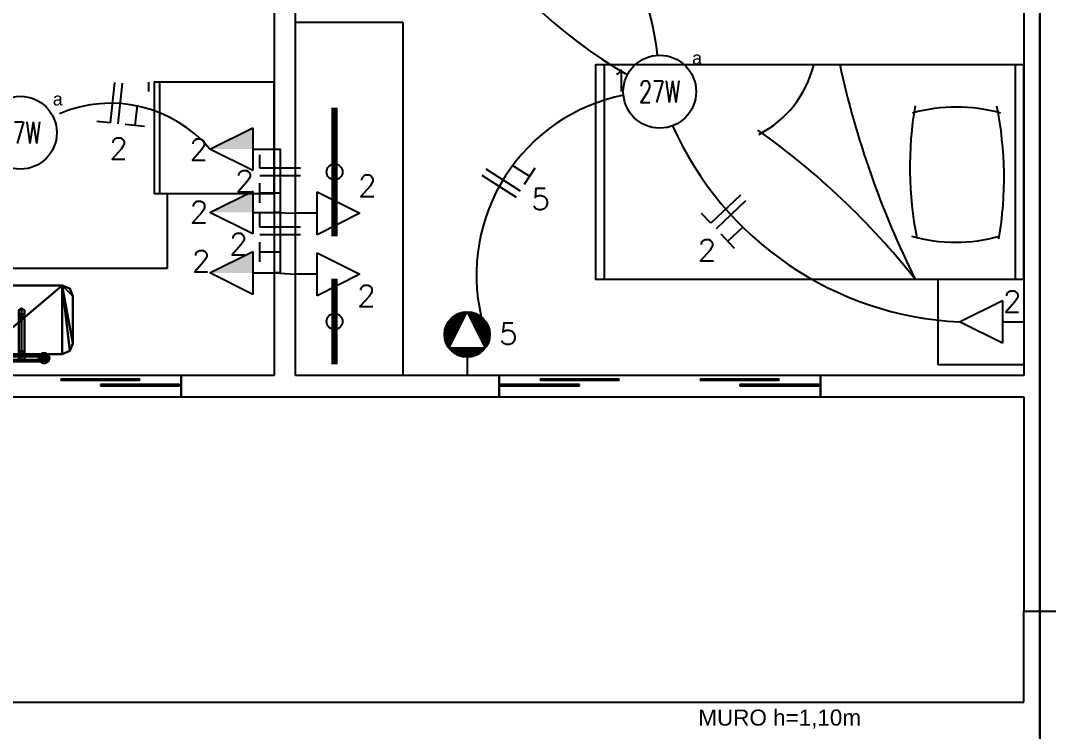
# Model space of a CAD drawing. Header units: metres. Extents: x 49 to 320, y -91 to 27.
# Drawn here: x 155.991 to 160.79, y -58.715 to -55.396 of the extents above; entities that cross this region are included whole.
import ezdxf
from ezdxf.enums import TextEntityAlignment as Align

# ---------------------------------------------------------------- set-up
doc = ezdxf.new("R2010")
doc.units = ezdxf.units.M
doc.header["$LTSCALE"] = 0.2
for name, color, linetype in [('ARQ-___-___-VST', 9, 'Continuous'), ('ARQ-EQP-___-INT', 7, 'Continuous'), ('ARQ-MOB-___-INT', 7, 'Continuous'), ('CIRCUITO', 7, 'Continuous'), ('CIRCUITO_FIACAO', 10, 'Continuous'), ('LUMINARIAS', 1, 'Continuous'), ('SOMENTE_FIACAO', 3, 'Continuous'), ('SOMENTE_TUBULACAO', 5, 'Continuous'), ('TEXTO_INTERRUPTOR', 7, 'Continuous'), ('TOMADAS', 3, 'Continuous')]:
    doc.layers.add(name, color=color, linetype=linetype)
doc.styles.add('REGUA60', font='arial.ttf')
doc.styles.add('ROMANS', font='romans', dxfattribs={"height": 6})
doc.styles.get("Standard").update_dxf_attribs({"font": 'arial.ttf'})

# ---------------------------------------------------------------- blocks, each defined once
blk = doc.blocks.new('MCCUB1_3')
at = {"color": 254}
mesh = blk.add_polyface(dxfattribs=at)
corners = [(-1.37, -30.51, 100.3), (-1.37, -30.51, 95.49), (-0.07, -31.26, 95.49), (-0.07, -31.26, 100.61), (-1.37, -29.01, 99.68), (-1.37, -29.01, 95.49), (-0.07, -28.26, 99.37), (-0.07, -28.26, 95.49), (1.23, -29.01, 99.68), (1.23, -29.01, 95.49), (1.23, -30.51, 100.3), (1.23, -30.51, 95.49), (-1.37, -27.24, 103.57), (-0.07, -27.55, 104.32), (-1.37, -26.62, 102.07), (-0.07, -26.31, 101.32), (1.23, -26.62, 102.07), (1.23, -27.24, 103.57), (-1.37, -10.62, 103.57), (-0.07, -10.31, 104.32), (-1.37, -11.24, 102.07), (-0.07, -11.55, 101.32), (1.23, -11.24, 102.07), (1.23, -10.62, 103.57), (-1.37, -7.57, 100.52), (-0.07, -7.04, 101.05), (-1.37, -8.63, 99.46), (-0.07, -9.16, 98.93), (1.23, -8.63, 99.46), (1.23, -7.57, 100.52), (-12.07, -6.6, 99.98), (-12.07, -7.35, 101.29), (11.93, -7.35, 101.29), (11.93, -6.6, 99.98), (-12.07, -7.36, 98.69), (11.93, -7.36, 98.69), (-12.07, -8.86, 98.7), (11.93, -8.86, 98.7), (-12.07, -9.6, 100), (11.93, -9.6, 100), (-12.07, -8.85, 101.29), (11.93, -8.85, 101.29), (12.46, -6.63, 106.88), (11.21, -5.72, 106.88), (9.67, -5.72, 106.88), (8.42, -6.62, 106.88), (7.93, -8.09, 106.88), (8.4, -9.56, 106.88), (9.64, -10.47, 106.88), (12.44, -9.59, 106.88), (11.19, -10.48, 106.88), (12.93, -8.12, 106.88), (12.46, -6.63, 101.88), (11.21, -5.72, 101.88), (9.67, -5.72, 101.88), (8.42, -6.62, 101.88), (7.93, -8.09, 101.88), (8.4, -9.56, 101.88), (9.64, -10.47, 101.88), (11.19, -10.48, 101.88), (12.44, -9.59, 101.88), (12.93, -8.12, 101.88), (-8.07, -8.12, 101.88), (-8.54, -6.63, 101.88), (-8.54, -6.63, 106.88), (-8.07, -8.12, 106.88), (-8.56, -9.59, 101.88), (-8.56, -9.59, 106.88), (-9.81, -10.48, 101.88), (-9.81, -10.48, 106.88), (-11.36, -10.47, 101.88), (-11.36, -10.47, 106.88), (-12.6, -9.56, 101.88), (-12.6, -9.56, 106.88), (-13.07, -8.09, 101.88), (-13.07, -8.09, 106.88), (-12.58, -6.62, 101.88), (-12.58, -6.62, 106.88), (-11.33, -5.72, 101.88), (-11.33, -5.72, 106.88), (-9.79, -5.72, 101.88), (-9.79, -5.72, 106.88)]
mesh.append_faces([[corners[k] for k in face] for face in [(30, 31, 32, 33), (34, 30, 33, 35), (36, 34, 35, 37), (38, 36, 37, 39), (40, 38, 39, 41), (31, 40, 41, 32), (52, 53, 43, 42), (53, 54, 44, 43), (54, 55, 45, 44), (55, 56, 46, 45), (56, 57, 47, 46), (57, 58, 48, 47), (58, 59, 50, 48), (59, 60, 49, 50), (60, 61, 51, 49), (61, 52, 42, 51), (62, 63, 64, 65), (66, 62, 65, 67), (68, 66, 67, 69), (70, 68, 69, 71), (72, 70, 71, 73), (74, 72, 73, 75), (76, 74, 75, 77), (78, 76, 77, 79), (80, 78, 79, 81), (63, 80, 81, 64)]], dxfattribs={"color": 254})
mesh.append_faces([[corners[k] for k in face] for face in [(32, 37, 35, 33), (49, 48, 50), (42, 49, 51), (64, 67, 65), (67, 71, 69)]], dxfattribs={"vtx0": -1, "color": 254})
mesh.append_faces([[corners[k] for k in face] for face in [(32, 39, 37), (42, 44, 45), (42, 45, 46), (42, 46, 47), (42, 47, 48), (64, 73, 71), (64, 75, 73), (64, 77, 75), (64, 79, 77)]], dxfattribs={"vtx0": -1, "vtx2": -1, "color": 254})
mesh.append_faces([[corners[k] for k in face] for face in [(24, 18, 19, 25), (26, 20, 18, 24), (27, 21, 20, 26), (28, 22, 21, 27), (29, 23, 22, 28), (25, 19, 23, 29)]], dxfattribs={"vtx1": -1, "color": 254})
mesh.append_faces([[corners[k] for k in face] for face in [(36, 38, 31)]], dxfattribs={"vtx1": -1, "vtx2": -1, "color": 254})
mesh.append_faces([[corners[k] for k in face] for face in [(12, 0, 3, 13), (14, 4, 0, 12), (15, 6, 4, 14), (16, 8, 6, 15), (17, 10, 8, 16), (13, 3, 10, 17), (18, 12, 13, 19), (20, 14, 12, 18), (21, 15, 14, 20), (22, 16, 15, 21), (23, 17, 16, 22), (19, 13, 17, 23)]], dxfattribs={"vtx1": -1, "vtx3": -1, "color": 254})
mesh.append_faces([[corners[k] for k in face] for face in [(32, 41, 39), (30, 34, 36, 31), (38, 40, 31), (42, 43, 44), (64, 81, 79)]], dxfattribs={"vtx2": -1, "color": 254})
mesh.append_faces([[corners[k] for k in face] for face in [(0, 1, 2, 3), (4, 5, 1, 0), (6, 7, 5, 4), (8, 9, 7, 6), (10, 11, 9, 8), (3, 2, 11, 10)]], dxfattribs={"vtx3": -1, "color": 254})
mesh = blk.add_polyface(dxfattribs=at)
corners = [(-24, -37, 70), (-22.54, -40.54, 70), (-19, -42, 70), (-24, -15, 70), (-22.54, -11.46, 70), (-19, -10, 70), (19, -10, 70), (19, -42, 70), (24, -15, 70), (24, -37, 70), (22.54, -40.54, 70), (22.54, -11.46, 70), (-24, -37, 85), (-22.54, -40.54, 85), (-19, -42, 85), (19, -42, 85), (22.54, -40.54, 85), (24, -37, 85), (24, -15, 85), (22.54, -11.46, 85), (19, -10, 85), (-19, -10, 85), (-22.54, -11.46, 85), (-24, -15, 85)]
mesh.append_faces([[corners[k] for k in face] for face in [(9, 7, 10), (6, 8, 11)]], dxfattribs={"vtx0": -1, "color": 254})
mesh.append_faces([[corners[k] for k in face] for face in [(0, 2, 3), (3, 2, 4), (4, 2, 5), (5, 2, 6), (8, 7, 9)]], dxfattribs={"vtx0": -1, "vtx1": -1, "color": 254})
mesh.append_faces([[corners[k] for k in face] for face in [(6, 7, 8)]], dxfattribs={"vtx0": -1, "vtx1": -1, "vtx2": -1, "color": 254})
mesh.append_faces([[corners[k] for k in face] for face in [(6, 2, 7)]], dxfattribs={"vtx0": -1, "vtx2": -1, "color": 254})
mesh.append_faces([[corners[k] for k in face] for face in [(12, 13, 0), (13, 14, 1), (14, 15, 2), (15, 16, 7), (16, 17, 10), (17, 18, 9), (18, 19, 8), (19, 20, 11), (20, 21, 6), (21, 22, 5), (22, 23, 4), (23, 12, 3)]], dxfattribs={"vtx1": -1, "color": 254})
mesh.append_faces([[corners[k] for k in face] for face in [(0, 1, 2), (13, 1, 0), (14, 2, 1), (15, 7, 2), (16, 10, 7), (17, 9, 10), (18, 8, 9), (19, 11, 8), (20, 6, 11), (21, 5, 6), (22, 4, 5), (23, 3, 4), (12, 0, 3)]], dxfattribs={"vtx2": -1, "color": 254})
blk = doc.blocks.new('EQREFR22')
at = {"color": 0}
blk.add_lwpolyline([(30.5, -10), (-30.5, -10), (-30.5, -76), (30.5, -76)], close=True, dxfattribs=at)
at = {"layer": 'ARQ-EQP-___-INT'}
for p, q in [((-30.5, -73), (30.5, -73)), ((-30.5, -79), (-25.5, -79))]:
    blk.add_line(p, q, dxfattribs=at)
blk = doc.blocks.new('MDCSOL_2')
at = {"color": 0}
blk.add_lwpolyline([(100, 0), (0, 0), (0, -200), (100, -200)], close=True, dxfattribs=at)
at = {"layer": 'ARQ-MOB-___-INT'}
for p, q in [((0, -4), (100, -4)), ((0, -196), (100, -196))]:
    blk.add_line(p, q, dxfattribs=at)
for centre, radius, start, end in [((52.86, -178.03), 168.83, 80.3508, 101.4751), ((96.47, -31.45), 76.8, 164.4859, 195.5141), ((5.99, -31.87), 76.8, 344.4859, 15.5141), ((-91.71, 334.65), 430.43, 282.26, 296.444), ((47.8, 115.62), 168.83, 260.2113, 281.3355), ((323.63, -332.25), 359.55, 128.467, 144.6276), ((-11.98, -146.66), 50.03, 27.333, 76.0256)]:
    blk.add_arc(centre, radius, start, end, dxfattribs=at)
blk = doc.blocks.new('*U374', base_point=(2822.74, 1095.49))
at = {"linetype": 'Continuous'}
blk.add_circle((2822.74, 1095.49), 17, dxfattribs=at)
at = {"linetype": 'Continuous', "style": 'ROMANS', "width": 0.7}
blk.add_text('27W', height=10, dxfattribs=at).set_placement((2822.7, 1095.49), align=Align.MIDDLE)
blk = doc.blocks.new('*U378', base_point=(2524.24, 1076.33))
at = {"linetype": 'Continuous'}
blk.add_circle((2524.24, 1076.33), 17, dxfattribs=at)
at = {"linetype": 'Continuous', "style": 'ROMANS', "width": 0.7}
blk.add_text('27W', height=10, dxfattribs=at).set_placement((2524.2, 1076.33), align=Align.MIDDLE)
blk = doc.blocks.new('*X411')
at = {"color": 0}
for p, q in [((337.98, 767.55), (339.55, 769.11)), ((338.57, 767.25), (341.02, 769.7)), ((339.16, 766.96), (342.24, 770.04)), ((339.75, 766.66), (343.31, 770.22)), ((340.34, 766.37), (344.28, 770.31)), ((340.93, 766.07), (345.18, 770.33)), ((341.52, 765.78), (346.02, 770.28)), ((342.1, 765.49), (346.8, 770.18)), ((342.69, 765.19), (347.55, 770.05)), ((343.28, 764.9), (348.26, 769.87)), ((343.87, 764.6), (348.94, 769.66)), ((344.46, 764.31), (349.58, 769.43)), ((345.05, 764.01), (350.2, 769.16)), ((345.64, 763.72), (350.79, 768.86)), ((346.23, 763.42), (351.35, 768.55)), ((346.82, 763.13), (351.89, 768.2)), ((332.42, 757.57), (337.42, 762.57)), ((332.44, 758.47), (337.42, 763.45)), ((332.52, 759.44), (337.42, 764.34)), ((332.71, 760.51), (337.42, 765.22)), ((333.04, 761.73), (337.42, 766.1)), ((333.63, 763.2), (337.42, 766.99)), ((335.06, 765.51), (337.24, 767.69)), ((347.41, 762.83), (352.41, 767.84)), ((348, 762.54), (352.9, 767.45)), ((348.59, 762.24), (353.38, 767.03)), ((349.18, 761.95), (353.83, 766.6)), ((349.77, 761.65), (354.25, 766.14)), ((350.35, 761.36), (354.66, 765.66)), ((350.94, 761.07), (355.04, 765.16)), ((351.53, 760.77), (355.4, 764.64)), ((352.12, 760.48), (355.74, 764.09)), ((352.71, 760.18), (356.05, 763.52)), ((353.3, 759.89), (356.33, 762.92)), ((353.89, 759.59), (356.59, 762.3)), ((332.47, 756.73), (337.42, 761.68)), ((332.56, 755.94), (337.42, 760.8)), ((332.7, 755.2), (337.42, 759.92)), ((332.87, 754.49), (337.42, 759.03)), ((333.08, 753.81), (337.42, 758.15)), ((333.32, 753.17), (337.42, 757.26)), ((344.07, 745.36), (355.67, 756.95)), ((344.93, 745.33), (357.42, 757.82)), ((345.85, 745.36), (357.38, 756.9)), ((354.48, 759.3), (356.82, 761.64)), ((355.07, 759), (357.02, 760.96)), ((355.66, 758.71), (357.19, 760.24)), ((356.25, 758.41), (357.31, 759.48)), ((356.84, 758.12), (357.39, 758.67)), ((333.59, 752.55), (337.42, 756.38)), ((333.88, 751.96), (337.42, 755.5)), ((334.2, 751.39), (337.42, 754.61)), ((334.55, 750.85), (337.42, 753.73)), ((334.91, 750.34), (337.42, 752.84)), ((335.3, 749.84), (337.42, 751.96)), ((335.71, 749.37), (337.42, 751.08)), ((339.83, 746.41), (345.06, 751.65)), ((340.45, 746.15), (346.83, 752.53)), ((341.11, 745.92), (348.6, 753.42)), ((341.79, 745.73), (350.37, 754.3)), ((342.51, 745.56), (352.13, 755.19)), ((343.27, 745.44), (353.9, 756.07)), ((346.85, 745.48), (357.27, 755.9)), ((347.95, 745.7), (357.05, 754.79)), ((349.23, 746.1), (356.65, 753.52)), ((350.84, 746.82), (355.93, 751.91)), ((336.15, 748.92), (337.42, 750.19)), ((336.6, 748.49), (337.42, 749.31)), ((337.08, 748.09), (337.42, 748.43)), ((337.58, 747.71), (337.99, 748.11)), ((338.11, 747.35), (339.76, 749)), ((338.66, 747.01), (341.53, 749.88)), ((339.23, 746.7), (343.3, 750.77))]:
    blk.add_line(p, q, dxfattribs=at)
blk = doc.blocks.new('*U413', base_point=(1531.18, 642.99))
for p, q in [((1531.18, 634.49), (1531.18, 642.99)), ((1531.18, 613.24), (1522.68, 630.24)), ((1522.68, 630.24), (1539.68, 630.24)), ((1539.68, 630.24), (1531.18, 613.24))]:
    blk.add_line(p, q)
blk.add_circle((1531.18, 623.87), 10.62)
at = {"xscale": 0.85, "yscale": 0.85, "zscale": 0.85, "rotation": 270}
blk.add_blockref('*X411', (887.02, 917.05), dxfattribs=at)
blk = doc.blocks.new('*U415', base_point=(1271.24, 617.96))
for p, q in [((1281.24, 627.96), (1301.24, 617.96)), ((1281.24, 607.96), (1281.24, 627.96)), ((1281.24, 617.96), (1271.24, 617.96)), ((1301.24, 617.96), (1281.24, 607.96))]:
    blk.add_line(p, q)
blk = doc.blocks.new('*U423', base_point=(1611.24, 595.75))
for p, q in [((1581.24, 595.75), (1601.24, 605.75)), ((1601.24, 605.75), (1601.24, 585.75)), ((1601.24, 585.75), (1581.24, 595.75)), ((1601.24, 595.75), (1611.24, 595.75))]:
    blk.add_line(p, q)
blk = doc.blocks.new('*U424', base_point=(1611.24, 567.26))
for p, q in [((1581.24, 567.26), (1601.24, 577.26)), ((1601.24, 577.26), (1601.24, 557.26)), ((1601.24, 557.26), (1581.24, 567.26)), ((1601.24, 567.26), (1611.24, 567.26))]:
    blk.add_line(p, q)
blk = doc.blocks.new('*U428', base_point=(1621.24, 513.53))
for p, q in [((1631.24, 503.53), (1631.24, 523.53)), ((1631.24, 523.53), (1651.24, 513.53)), ((1631.24, 513.53), (1621.24, 513.53)), ((1651.24, 513.53), (1631.24, 503.53))]:
    blk.add_line(p, q)
blk.add_trace([(1631.24, 513.53), (1631.24, 503.53), (1651.24, 513.53)])
blk = doc.blocks.new('*U429', base_point=(1621.24, 566.88))
for p, q in [((1631.24, 556.88), (1631.24, 576.88)), ((1631.24, 576.88), (1651.24, 566.88)), ((1631.24, 566.88), (1621.24, 566.88)), ((1651.24, 566.88), (1631.24, 556.88))]:
    blk.add_line(p, q)
blk.add_trace([(1631.24, 566.88), (1631.24, 556.88), (1651.24, 566.88)])
blk = doc.blocks.new('*U432', base_point=(1621.24, 595.14))
for p, q in [((1631.24, 585.14), (1631.24, 605.14)), ((1631.24, 605.14), (1651.24, 595.14)), ((1631.24, 595.14), (1621.24, 595.14)), ((1651.24, 595.14), (1631.24, 585.14))]:
    blk.add_line(p, q)
blk.add_trace([(1631.24, 595.14), (1631.24, 585.14), (1651.24, 595.14)])
blk = doc.blocks.new('*U438', base_point=(1566.35, 319.99))
at = {"linetype": 'ByBlock'}
for start, end in [(64.7151, 64.7151), (1.8724, 60.2579)]:
    blk.add_arc((1347.88, 312.85), 218.58, start, end, dxfattribs=at)
blk = doc.blocks.new('*U450', base_point=(1442.23, 493.52))
at = {"linetype": 'ByBlock'}
blk.add_arc((1587.59, 510.49), 146.34, 186.6595, 240.2672, dxfattribs=at)
blk = doc.blocks.new('*U451', base_point=(1458.16, 512.18))
at = {"linetype": 'ByBlock'}
blk.add_arc((1441.24, 596.07), 85.58, 281.4006, 13.1531, dxfattribs=at)
blk = doc.blocks.new('*U452', base_point=(1435.21, 526.39))
at = {"linetype": 'ByBlock'}
blk.add_arc((1294.12, 463.76), 154.36, 23.936, 87.3569, dxfattribs=at)
blk = doc.blocks.new('*U467', base_point=(1721.47, 520.83))
at = {"linetype": 'ByBlock'}
blk.add_arc((1697.51, 576.58), 60.68, 220.323, 293.2558, dxfattribs=at)
blk = doc.blocks.new('*U474', base_point=(1621.24, 537.31))
at = {"linetype": 'ByBlock'}
blk.add_lwpolyline([(1621.24, 537.31), (1618.44, 537.31), (1618.44, 566.88), (1621.24, 566.88)], dxfattribs=at)
blk = doc.blocks.new('*U475', base_point=(1621.24, 566.88))
at = {"linetype": 'ByBlock'}
blk.add_lwpolyline([(1621.24, 566.88), (1618.44, 566.88), (1618.44, 595.14), (1621.24, 595.14)], dxfattribs=at)
blk = doc.blocks.new('*U476', base_point=(1621.24, 566.88))
at = {"linetype": 'ByBlock'}
blk.add_lwpolyline([(1621.24, 566.88), (1621.24, 566.88), (1611.24, 567.26), (1611.24, 567.26)], dxfattribs=at)
blk = doc.blocks.new('*U477', base_point=(1621.24, 595.14))
at = {"linetype": 'ByBlock'}
blk.add_lwpolyline([(1621.24, 595.14), (1621.24, 595.14), (1611.24, 595.75), (1611.24, 595.75)], dxfattribs=at)
blk = doc.blocks.new('N')
for p, q in [((0, 9.5), (-6.33, 9.5)), ((0, -9.5), (0, 9.5))]:
    blk.add_line(p, q)
blk = doc.blocks.new('F')
blk.add_line((0, -9.5), (0, 9.5))
blk = doc.blocks.new('T')
at = {"linetype": 'Continuous'}
for p, q in [((4.57, 9.5), (-4.57, 9.5)), ((0, 0), (0, 9.5))]:
    blk.add_line(p, q, dxfattribs=at)
blk = doc.blocks.new('*U575', base_point=(2857.58, 569.55))
at = {"layer": 'SOMENTE_FIACAO', "linetype": 'ByBlock', "rotation": 46.70467799000001}
for name, p in [('T', (2861.48, 573.83)), ('N', (2853.54, 565.4)), ('F', (2855.94, 567.95))]:
    blk.add_blockref(name, p, dxfattribs=at)
blk = doc.blocks.new('*U594', base_point=(2573, 516.13))
at = {"layer": 'SOMENTE_FIACAO', "linetype": 'ByBlock', "rotation": 6.154330830000001}
for name, p in [('N', (2567.23, 515.63)), ('F', (2570.71, 516)), ('T', (2578.74, 516.87))]:
    blk.add_blockref(name, p, dxfattribs=at)
blk = doc.blocks.new('*U596', base_point=(2645.25, 552.07))
at = {"layer": 'SOMENTE_FIACAO', "linetype": 'ByBlock', "rotation": 90}
for name, p in [('T', (2645.55, 557.86)), ('F', (2645.55, 549.78)), ('N', (2645.55, 546.28))]:
    blk.add_blockref(name, p, dxfattribs=at)
blk = doc.blocks.new('*U597', base_point=(2645.44, 579.59))
at = {"layer": 'SOMENTE_FIACAO', "linetype": 'ByBlock', "rotation": 90}
for name, p in [('T', (2645.55, 585.38)), ('F', (2645.55, 577.31)), ('N', (2645.55, 573.81))]:
    blk.add_blockref(name, p, dxfattribs=at)
blk = doc.blocks.new('*U606', base_point=(2751.96, 550.48))
at = {"layer": 'SOMENTE_FIACAO', "linetype": 'ByBlock', "rotation": 302.78682292}
for name, p in [('F', (2747.66, 554.59)), ('F', (2749.56, 551.65)), ('T', (2753.93, 544.86))]:
    blk.add_blockref(name, p, dxfattribs=at)

msp = doc.modelspace()

# ---------------------------------------------------------------- linework, layer by layer
for p, q in [((157.1754, -54.093), (157.1754, -57.053)), ((157.2754, -57.053), (157.2754, -54.403)), ((160.6754, -54.403), (160.6754, -57.053)), ((157.2754, -55.403), (157.7754, -55.403)), ((157.7754, -55.403), (157.7754, -57.053)), ((156.6754, -56.203), (156.6754, -56.553)), ((156.6754, -56.553), (155.2644, -56.553)), ((160.2754, -57.003), (160.2754, -56.603)), ((160.6754, -57.003), (160.2754, -57.003)), ((156.7394, -57.053), (155.2414, -57.053)), ((156.7404, -57.053), (156.7394, -57.053)), ((156.7394, -57.053), (156.7394, -57.153)), ((156.7404, -57.053), (156.7404, -57.153)), ((157.1754, -57.053), (156.7404, -57.053)), ((156.7404, -57.153), (156.7404, -57.053)), ((158.2254, -57.053), (157.2754, -57.053)), ((158.2254, -57.153), (158.2254, -57.053)), ((158.2264, -57.053), (158.2254, -57.053)), ((158.2254, -57.053), (158.2254, -57.153)), ((159.7244, -57.053), (158.2264, -57.053)), ((158.2264, -57.153), (158.2264, -57.053)), ((159.7254, -57.053), (159.7244, -57.053)), ((159.7244, -57.053), (159.7244, -57.153)), ((159.7254, -57.053), (159.7254, -57.153)), ((160.6754, -57.053), (159.7254, -57.053)), ((159.7254, -57.153), (159.7254, -57.053)), ((156.5488, -57.0705), (156.1795, -57.0705)), ((156.1795, -57.0705), (156.1795, -57.0755)), ((156.1795, -57.0755), (156.5488, -57.0755)), ((156.7334, -57.0955), (156.3642, -57.0955)), ((156.3642, -57.0955), (156.3642, -57.1005)), ((156.3642, -57.1005), (156.7334, -57.1005)), ((156.5488, -57.0755), (156.5488, -57.0705)), ((156.7334, -57.1005), (156.7334, -57.0955)), ((158.6017, -57.0955), (158.2324, -57.0955)), ((158.2324, -57.0955), (158.2324, -57.1005)), ((158.2324, -57.1005), (158.6017, -57.1005)), ((158.7863, -57.0705), (158.417, -57.0705)), ((158.417, -57.0705), (158.417, -57.0755)), ((158.417, -57.0755), (158.7863, -57.0755)), ((158.6017, -57.1005), (158.6017, -57.0955)), ((158.7863, -57.0755), (158.7863, -57.0705)), ((159.5338, -57.0705), (159.1645, -57.0705)), ((159.1645, -57.0705), (159.1645, -57.0755)), ((159.1645, -57.0755), (159.5338, -57.0755)), ((159.7184, -57.0955), (159.3492, -57.0955)), ((159.3492, -57.0955), (159.3492, -57.1005)), ((159.3492, -57.1005), (159.7184, -57.1005)), ((159.5338, -57.0755), (159.5338, -57.0705)), ((159.7184, -57.1005), (159.7184, -57.0955)), ((155.2414, -57.153), (156.7394, -57.153)), ((156.7394, -57.153), (156.7404, -57.153)), ((156.7404, -57.153), (158.2254, -57.153)), ((158.2254, -57.153), (158.2264, -57.153)), ((158.2264, -57.153), (159.7244, -57.153)), ((159.7244, -57.153), (159.7254, -57.153)), ((159.7254, -57.153), (160.6754, -57.153)), ((160.6754, -57.153), (160.6754, -58.153)), ((160.6754, -58.153), (160.8254, -58.153))]:
    msp.add_line(p, q)
for points, const_width in [([(160.7504, -48.153), (160.7504, -69.153)], 0.01), ([(157.4574, -56.103), (157.4574, -56.403), (157.4574, -55.803)], 0.03), ([(157.4574, -56.6008), (157.4574, -57.0008)], 0.03)]:
    msp.add_lwpolyline(points, dxfattribs=dict(const_width=const_width))
for centre in [(157.4574, -56.103), (157.4574, -56.8008)]:
    msp.add_circle(centre, 0.0372)
at = {"layer": 'ARQ-___-___-VST'}
for p, q in [((160.6754, -58.578), (160.6754, -58.153)), ((152.1054, -58.578), (160.6754, -58.578))]:
    msp.add_line(p, q, dxfattribs=at)

# ---------------------------------------------------------------- block references
for name, p, xscale, yscale, zscale, rotation in [('MDCSOL_2', (160.6754, -55.603), 0.01, 0.01, 0.01, 270), ('EQREFR22', (157.2604, -55.9437), 0.0085, 0.0085, 0.0085, 270), ('MCCUB1_3', (155.9954, -57.053), 0.01, 0.01, 0.01, 180)]:
    msp.add_blockref(name, p, dxfattribs=dict(xscale=xscale, yscale=yscale, zscale=zscale, rotation=rotation))
at = {"layer": 'LUMINARIAS', "xscale": 0.01, "yscale": 0.01, "zscale": 0.01}
for name, p in [('*U374', (158.9754, -55.728)), ('*U378', (155.9904, -55.9196))]:
    msp.add_blockref(name, p, dxfattribs=at)
at = {"layer": 'SOMENTE_FIACAO', "linetype": 'ByBlock', "xscale": -0.01, "yscale": 0.01, "zscale": 0.01, "rotation": 180}
for name, p in [('*U594', (156.4779, -55.7843)), ('*U596', (157.2005, -56.1437)), ('*U606', (158.2676, -56.1278)), ('*U575', (159.3238, -56.3185)), ('*U597', (157.2024, -56.4189))]:
    msp.add_blockref(name, p, dxfattribs=at)
at = {"layer": 'SOMENTE_TUBULACAO', "linetype": 'Continuous', "yscale": 0.01, "zscale": 0.01, "rotation": 180}
for name, p, xscale in [('*U438', (157.7244, -53.8229), 0.01), ('*U438', (163.7765, -53.8229), -0.01), ('*U450', (158.9655, -55.5582), 0.01), ('*U467', (156.1732, -55.8313), 0.01), ('*U451', (158.8063, -55.7448), 0.01), ('*U452', (159.0357, -55.8869), 0.01), ('*U474', (157.1754, -55.9961), 0.01), ('*U475', (157.1754, -56.2918), 0.01), ('*U476', (157.1754, -56.2918), 0.01), ('*U477', (157.1754, -56.5744), 0.01)]:
    msp.add_blockref(name, p, dxfattribs=dict(at, xscale=xscale))
at = {"layer": 'TOMADAS', "xscale": 0.01, "yscale": 0.01, "zscale": 0.01, "rotation": 180}
for name, p in [('*U428', (157.1754, -55.9961)), ('*U428', (157.1754, -55.9961)), ('*U429', (157.1754, -56.2918)), ('*U429', (157.1754, -56.2918)), ('*U424', (157.2754, -56.2956)), ('*U424', (157.2754, -56.2956)), ('*U432', (157.1754, -56.5744)), ('*U432', (157.1754, -56.5744)), ('*U423', (157.2754, -56.5805)), ('*U423', (157.2754, -56.5805)), ('*U415', (160.6754, -56.8026)), ('*U415', (160.6754, -56.8026)), ('*U413', (158.0761, -57.053)), ('*U413', (158.0761, -57.053))]:
    msp.add_blockref(name, p, dxfattribs=at)

# ---------------------------------------------------------------- texts
at = {"style": 'REGUA60'}
msp.add_text('MURO h=1,10m', height=0.075, dxfattribs=at).set_placement((159.1557, -58.6874))
at = {"layer": 'CIRCUITO', "style": 'ROMANS'}
for s, p in [('1', (158.7485, -55.728)), ('2', (156.7805, -56.0478)), ('2', (157.5675, -56.217)), ('2', (156.7819, -56.3397)), ('2', (156.7918, -56.5689)), ('2', (157.5632, -56.7316)), ('2', (160.5783, -56.7574)), ('5', (158.226, -56.9083))]:
    msp.add_text(s, height=0.1, dxfattribs=at).set_placement(p)
at = {"layer": 'CIRCUITO_FIACAO', "linetype": 'ByBlock', "style": 'ROMANS'}
for s, p in [('2', (156.4059, -56.0433)), ('2', (156.994, -56.1954)), ('5', (158.3764, -56.2793)), ('2', (156.9661, -56.4892)), ('2', (159.153, -56.5176))]:
    msp.add_text(s, height=0.1, dxfattribs=at).set_placement(p)
at = {"layer": 'TEXTO_INTERRUPTOR'}
for p in [(159.15, -55.5711), (156.165, -55.7627)]:
    msp.add_text('a', height=0.06, dxfattribs=at).set_placement(p, align=Align.MIDDLE)

doc.saveas('drawing.dxf')
